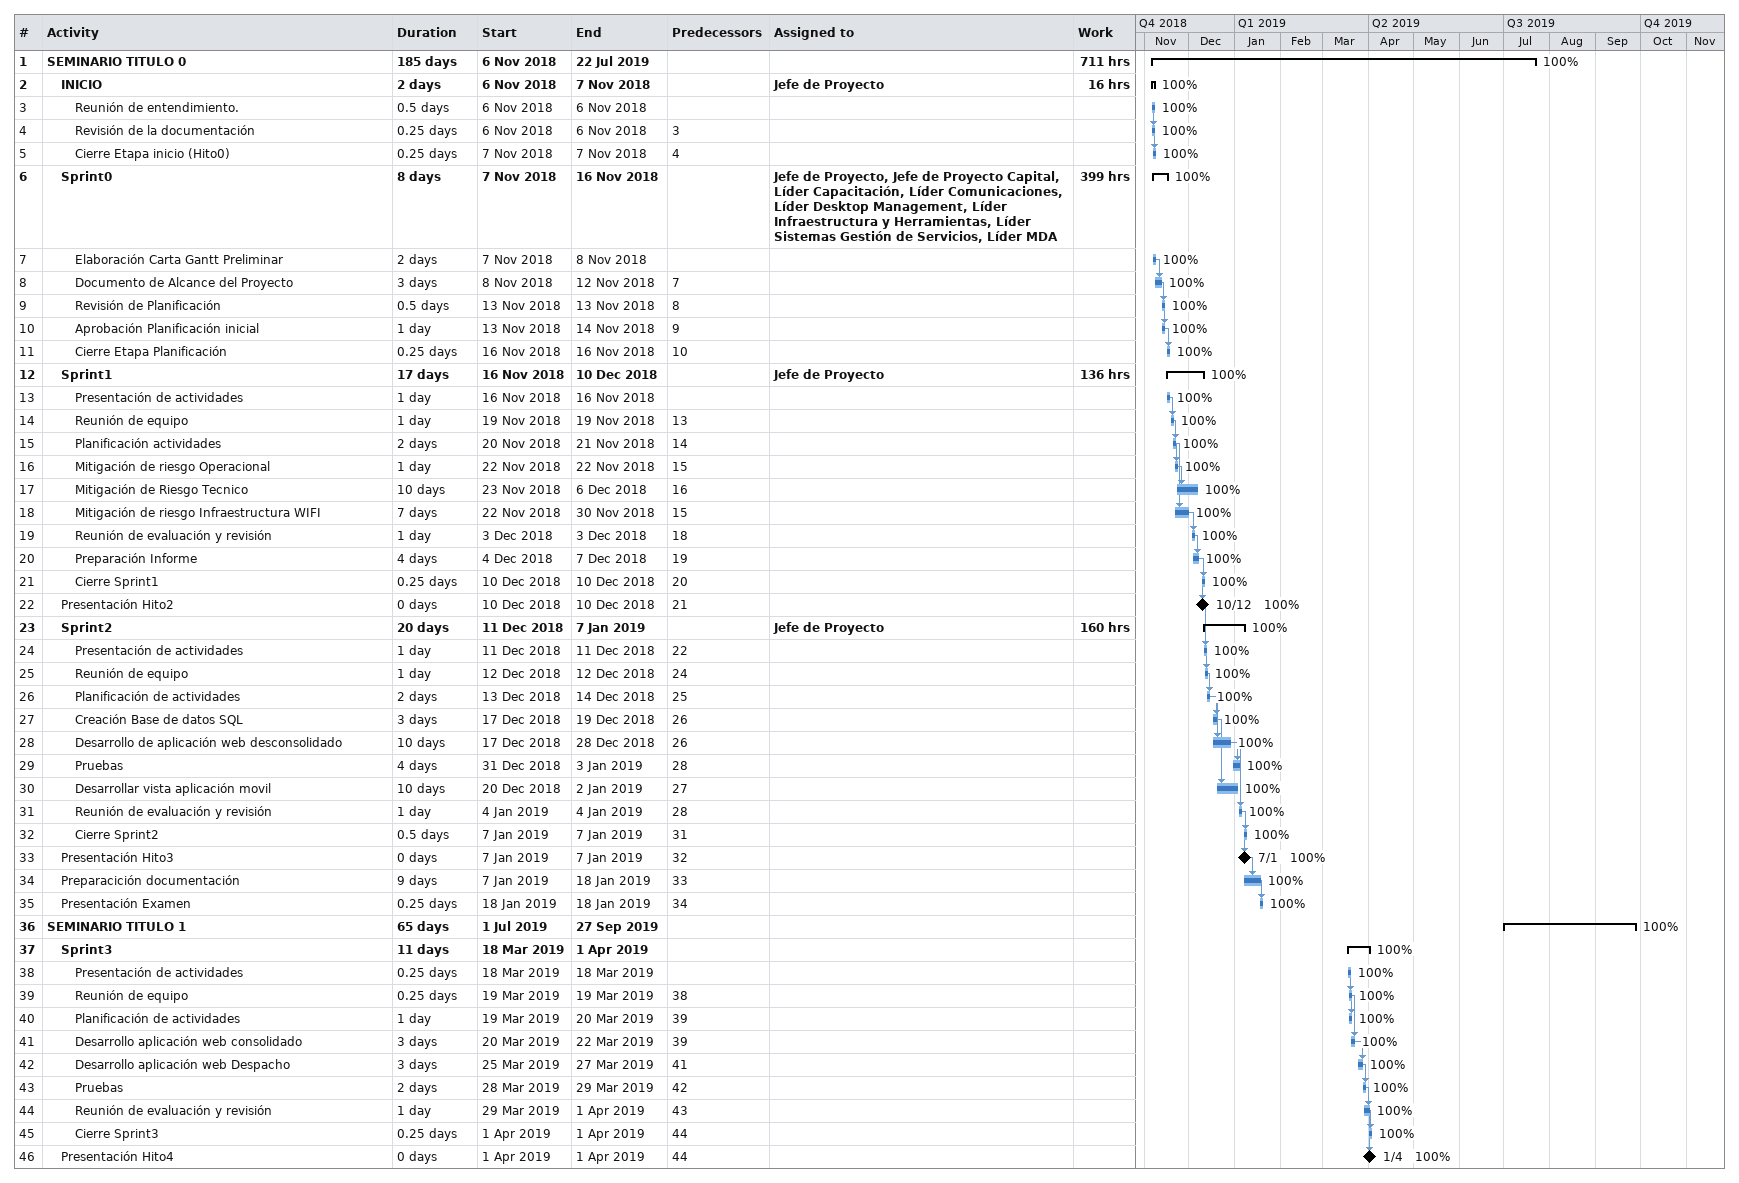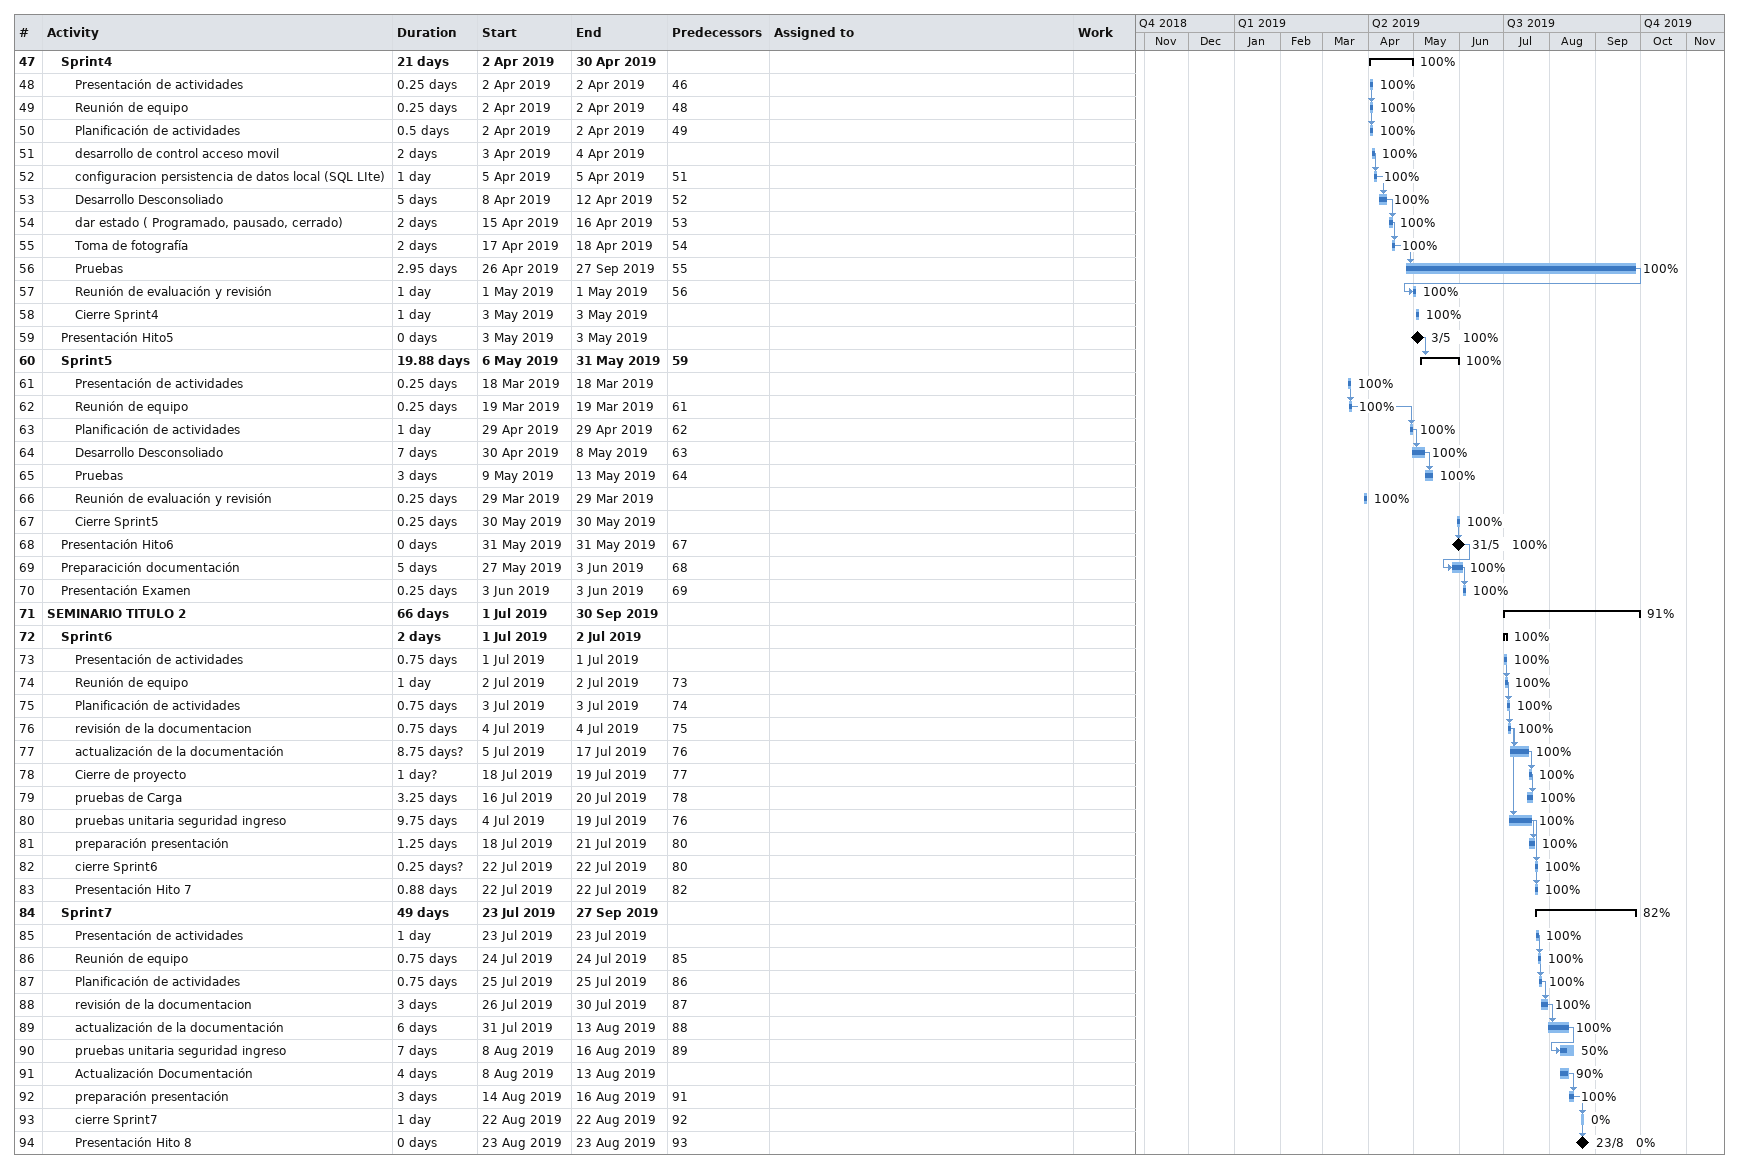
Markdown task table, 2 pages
| ID | Level | Task | Duration | Start | Finish | Predecessors | Resources | % complete | Work (h) |
|---|---|---|---|---|---|---|---|---|---|
| 1 | 1 | **SEMINARIO TITULO 0** | 185d | 2018-11-06 | 2019-07-22 |  |  | 100 | 711 |
| 2 | 2 | **INICIO** | 2d | 2018-11-06 | 2018-11-07 |  | Jefe de Proyecto | 100 | 16 |
| 3 | 3 | Reunión de entendimiento. | 0.5d | 2018-11-06 | 2018-11-06 |  |  | 100 |  |
| 4 | 3 | Revisión de la documentación | 0.25d | 2018-11-06 | 2018-11-06 | 3 |  | 100 |  |
| 5 | 3 | Cierre Etapa inicio (Hito0) | 0.25d | 2018-11-07 | 2018-11-07 | 4 |  | 100 |  |
| 6 | 2 | **Sprint0** | 8d | 2018-11-07 | 2018-11-16 |  | Jefe de Proyecto, Jefe de Proyecto Capital, Líder Capacitación, Líder Comunicaciones, Líder Desktop Management, Líder Infraestructura y Herramientas, Líder Sistemas Gestión de Servicios, Líder MDA | 100 | 399 |
| 7 | 3 | Elaboración Carta Gantt Preliminar | 2d | 2018-11-07 | 2018-11-08 |  |  | 100 |  |
| 8 | 3 | Documento de Alcance del Proyecto | 3d | 2018-11-08 | 2018-11-12 | 7 |  | 100 |  |
| 9 | 3 | Revisión de Planificación | 0.5d | 2018-11-13 | 2018-11-13 | 8 |  | 100 |  |
| 10 | 3 | Aprobación Planificación inicial | 1d | 2018-11-13 | 2018-11-14 | 9 |  | 100 |  |
| 11 | 3 | Cierre Etapa Planificación | 0.25d | 2018-11-16 | 2018-11-16 | 10 |  | 100 |  |
| 12 | 2 | **Sprint1** | 17d | 2018-11-16 | 2018-12-10 |  | Jefe de Proyecto | 100 | 136 |
| 13 | 3 | Presentación de actividades | 1d | 2018-11-16 | 2018-11-16 |  |  | 100 |  |
| 14 | 3 | Reunión de equipo | 1d | 2018-11-19 | 2018-11-19 | 13 |  | 100 |  |
| 15 | 3 | Planificación actividades | 2d | 2018-11-20 | 2018-11-21 | 14 |  | 100 |  |
| 16 | 3 | Mitigación de riesgo Operacional | 1d | 2018-11-22 | 2018-11-22 | 15 |  | 100 |  |
| 17 | 3 | Mitigación de Riesgo Tecnico | 10d | 2018-11-23 | 2018-12-06 | 16 |  | 100 |  |
| 18 | 3 | Mitigación de riesgo Infraestructura WIFI | 7d | 2018-11-22 | 2018-11-30 | 15 |  | 100 |  |
| 19 | 3 | Reunión de evaluación y revisión | 1d | 2018-12-03 | 2018-12-03 | 18 |  | 100 |  |
| 20 | 3 | Preparación Informe | 4d | 2018-12-04 | 2018-12-07 | 19 |  | 100 |  |
| 21 | 3 | Cierre Sprint1 | 0.25d | 2018-12-10 | 2018-12-10 | 20 |  | 100 |  |
| 22 | 2 | Presentación Hito2 | 0d | 2018-12-10 | 2018-12-10 | 21 |  | 100 |  |
| 23 | 2 | **Sprint2** | 20d | 2018-12-11 | 2019-01-07 |  | Jefe de Proyecto | 100 | 160 |
| 24 | 3 | Presentación de actividades | 1d | 2018-12-11 | 2018-12-11 | 22 |  | 100 |  |
| 25 | 3 | Reunión de equipo | 1d | 2018-12-12 | 2018-12-12 | 24 |  | 100 |  |
| 26 | 3 | Planificación de actividades | 2d | 2018-12-13 | 2018-12-14 | 25 |  | 100 |  |
| 27 | 3 | Creación Base de datos SQL | 3d | 2018-12-17 | 2018-12-19 | 26 |  | 100 |  |
| 28 | 3 | Desarrollo de aplicación web desconsolidado | 10d | 2018-12-17 | 2018-12-28 | 26 |  | 100 |  |
| 29 | 3 | Pruebas | 4d | 2018-12-31 | 2019-01-03 | 28 |  | 100 |  |
| 30 | 3 | Desarrollar vista aplicación movil | 10d | 2018-12-20 | 2019-01-02 | 27 |  | 100 |  |
| 31 | 3 | Reunión de evaluación y revisión | 1d | 2019-01-04 | 2019-01-04 | 28 |  | 100 |  |
| 32 | 3 | Cierre Sprint2 | 0.5d | 2019-01-07 | 2019-01-07 | 31 |  | 100 |  |
| 33 | 2 | Presentación Hito3 | 0d | 2019-01-07 | 2019-01-07 | 32 |  | 100 |  |
| 34 | 2 | Preparacición documentación | 9d | 2019-01-07 | 2019-01-18 | 33 |  | 100 |  |
| 35 | 2 | Presentación Examen | 0.25d | 2019-01-18 | 2019-01-18 | 34 |  | 100 |  |
| 36 | 1 | **SEMINARIO TITULO 1** | 65d | 2019-07-01 | 2019-09-27 |  |  | 100 |  |
| 37 | 2 | **Sprint3** | 11d | 2019-03-18 | 2019-04-01 |  |  | 100 |  |
| 38 | 3 | Presentación de actividades | 0.25d | 2019-03-18 | 2019-03-18 |  |  | 100 |  |
| 39 | 3 | Reunión de equipo | 0.25d | 2019-03-19 | 2019-03-19 | 38 |  | 100 |  |
| 40 | 3 | Planificación de actividades | 1d | 2019-03-19 | 2019-03-20 | 39 |  | 100 |  |
| 41 | 3 | Desarrollo aplicación web consolidado | 3d | 2019-03-20 | 2019-03-22 | 39 |  | 100 |  |
| 42 | 3 | Desarrollo aplicación web Despacho | 3d | 2019-03-25 | 2019-03-27 | 41 |  | 100 |  |
| 43 | 3 | Pruebas | 2d | 2019-03-28 | 2019-03-29 | 42 |  | 100 |  |
| 44 | 3 | Reunión de evaluación y revisión | 1d | 2019-03-29 | 2019-04-01 | 43 |  | 100 |  |
| 45 | 3 | Cierre Sprint3 | 0.25d | 2019-04-01 | 2019-04-01 | 44 |  | 100 |  |
| 46 | 2 | Presentación Hito4 | 0d | 2019-04-01 | 2019-04-01 | 44 |  | 100 |  |
| 47 | 2 | **Sprint4** | 21d | 2019-04-02 | 2019-04-30 |  |  | 100 |  |
| 48 | 3 | Presentación de actividades | 0.25d | 2019-04-02 | 2019-04-02 | 46 |  | 100 |  |
| 49 | 3 | Reunión de equipo | 0.25d | 2019-04-02 | 2019-04-02 | 48 |  | 100 |  |
| 50 | 3 | Planificación de actividades | 0.5d | 2019-04-02 | 2019-04-02 | 49 |  | 100 |  |
| 51 | 3 | desarrollo de control acceso movil | 2d | 2019-04-03 | 2019-04-04 |  |  | 100 |  |
| 52 | 3 | configuracion persistencia de datos local (SQL LIte) | 1d | 2019-04-05 | 2019-04-05 | 51 |  | 100 |  |
| 53 | 3 | Desarrollo Desconsoliado | 5d | 2019-04-08 | 2019-04-12 | 52 |  | 100 |  |
| 54 | 3 | dar estado ( Programado, pausado, cerrado) | 2d | 2019-04-15 | 2019-04-16 | 53 |  | 100 |  |
| 55 | 3 | Toma de fotografía | 2d | 2019-04-17 | 2019-04-18 | 54 |  | 100 |  |
| 56 | 3 | Pruebas | 2.95d | 2019-04-26 | 2019-09-27 | 55 |  | 100 |  |
| 57 | 3 | Reunión de evaluación y revisión | 1d | 2019-05-01 | 2019-05-01 | 56 |  | 100 |  |
| 58 | 3 | Cierre Sprint4 | 1d | 2019-05-03 | 2019-05-03 |  |  | 100 |  |
| 59 | 2 | Presentación Hito5 | 0d | 2019-05-03 | 2019-05-03 |  |  | 100 |  |
| 60 | 2 | **Sprint5** | 19.88d | 2019-05-06 | 2019-05-31 | 59 |  | 100 |  |
| 61 | 3 | Presentación de actividades | 0.25d | 2019-03-18 | 2019-03-18 |  |  | 100 |  |
| 62 | 3 | Reunión de equipo | 0.25d | 2019-03-19 | 2019-03-19 | 61 |  | 100 |  |
| 63 | 3 | Planificación de actividades | 1d | 2019-04-29 | 2019-04-29 | 62 |  | 100 |  |
| 64 | 3 | Desarrollo Desconsoliado | 7d | 2019-04-30 | 2019-05-08 | 63 |  | 100 |  |
| 65 | 3 | Pruebas | 3d | 2019-05-09 | 2019-05-13 | 64 |  | 100 |  |
| 66 | 3 | Reunión de evaluación y revisión | 0.25d | 2019-03-29 | 2019-03-29 |  |  | 100 |  |
| 67 | 3 | Cierre Sprint5 | 0.25d | 2019-05-30 | 2019-05-30 |  |  | 100 |  |
| 68 | 2 | Presentación Hito6 | 0d | 2019-05-31 | 2019-05-31 | 67 |  | 100 |  |
| 69 | 2 | Preparacición documentación | 5d | 2019-05-27 | 2019-06-03 | 68 |  | 100 |  |
| 70 | 2 | Presentación Examen | 0.25d | 2019-06-03 | 2019-06-03 | 69 |  | 100 |  |
| 71 | 1 | **SEMINARIO TITULO 2** | 66d | 2019-07-01 | 2019-09-30 |  |  | 91 |  |
| 72 | 2 | **Sprint6** | 2d | 2019-07-01 | 2019-07-02 |  |  | 100 |  |
| 73 | 3 | Presentación de actividades | 0.75d | 2019-07-01 | 2019-07-01 |  |  | 100 |  |
| 74 | 3 | Reunión de equipo | 1d | 2019-07-02 | 2019-07-02 | 73 |  | 100 |  |
| 75 | 3 | Planificación de actividades | 0.75d | 2019-07-03 | 2019-07-03 | 74 |  | 100 |  |
| 76 | 3 | revisión de la documentacion | 0.75d | 2019-07-04 | 2019-07-04 | 75 |  | 100 |  |
| 77 | 3 | actualización de la documentación | 8.75d? | 2019-07-05 | 2019-07-17 | 76 |  | 100 |  |
| 78 | 3 | Cierre de proyecto | 1d? | 2019-07-18 | 2019-07-19 | 77 |  | 100 |  |
| 79 | 3 | pruebas de Carga | 3.25d | 2019-07-16 | 2019-07-20 | 78 |  | 100 |  |
| 80 | 3 | pruebas unitaria seguridad ingreso | 9.75d | 2019-07-04 | 2019-07-19 | 76 |  | 100 |  |
| 81 | 3 | preparación presentación | 1.25d | 2019-07-18 | 2019-07-21 | 80 |  | 100 |  |
| 82 | 3 | cierre Sprint6 | 0.25d? | 2019-07-22 | 2019-07-22 | 80 |  | 100 |  |
| 83 | 3 | Presentación Hito 7 | 0.88d | 2019-07-22 | 2019-07-22 | 82 |  | 100 |  |
| 84 | 2 | **Sprint7** | 49d | 2019-07-23 | 2019-09-27 |  |  | 82 |  |
| 85 | 3 | Presentación de actividades | 1d | 2019-07-23 | 2019-07-23 |  |  | 100 |  |
| 86 | 3 | Reunión de equipo | 0.75d | 2019-07-24 | 2019-07-24 | 85 |  | 100 |  |
| 87 | 3 | Planificación de actividades | 0.75d | 2019-07-25 | 2019-07-25 | 86 |  | 100 |  |
| 88 | 3 | revisión de la documentacion | 3d | 2019-07-26 | 2019-07-30 | 87 |  | 100 |  |
| 89 | 3 | actualización de la documentación | 6d | 2019-07-31 | 2019-08-13 | 88 |  | 100 |  |
| 90 | 3 | pruebas unitaria seguridad ingreso | 7d | 2019-08-08 | 2019-08-16 | 89 |  | 50 |  |
| 91 | 3 | Actualización Documentación | 4d | 2019-08-08 | 2019-08-13 |  |  | 90 |  |
| 92 | 3 | preparación presentación | 3d | 2019-08-14 | 2019-08-16 | 91 |  | 100 |  |
| 93 | 3 | cierre Sprint7 | 1d | 2019-08-22 | 2019-08-22 | 92 |  | 0 |  |
| 94 | 3 | Presentación Hito 8 | 0d | 2019-08-23 | 2019-08-23 | 93 |  | 0 |  |
